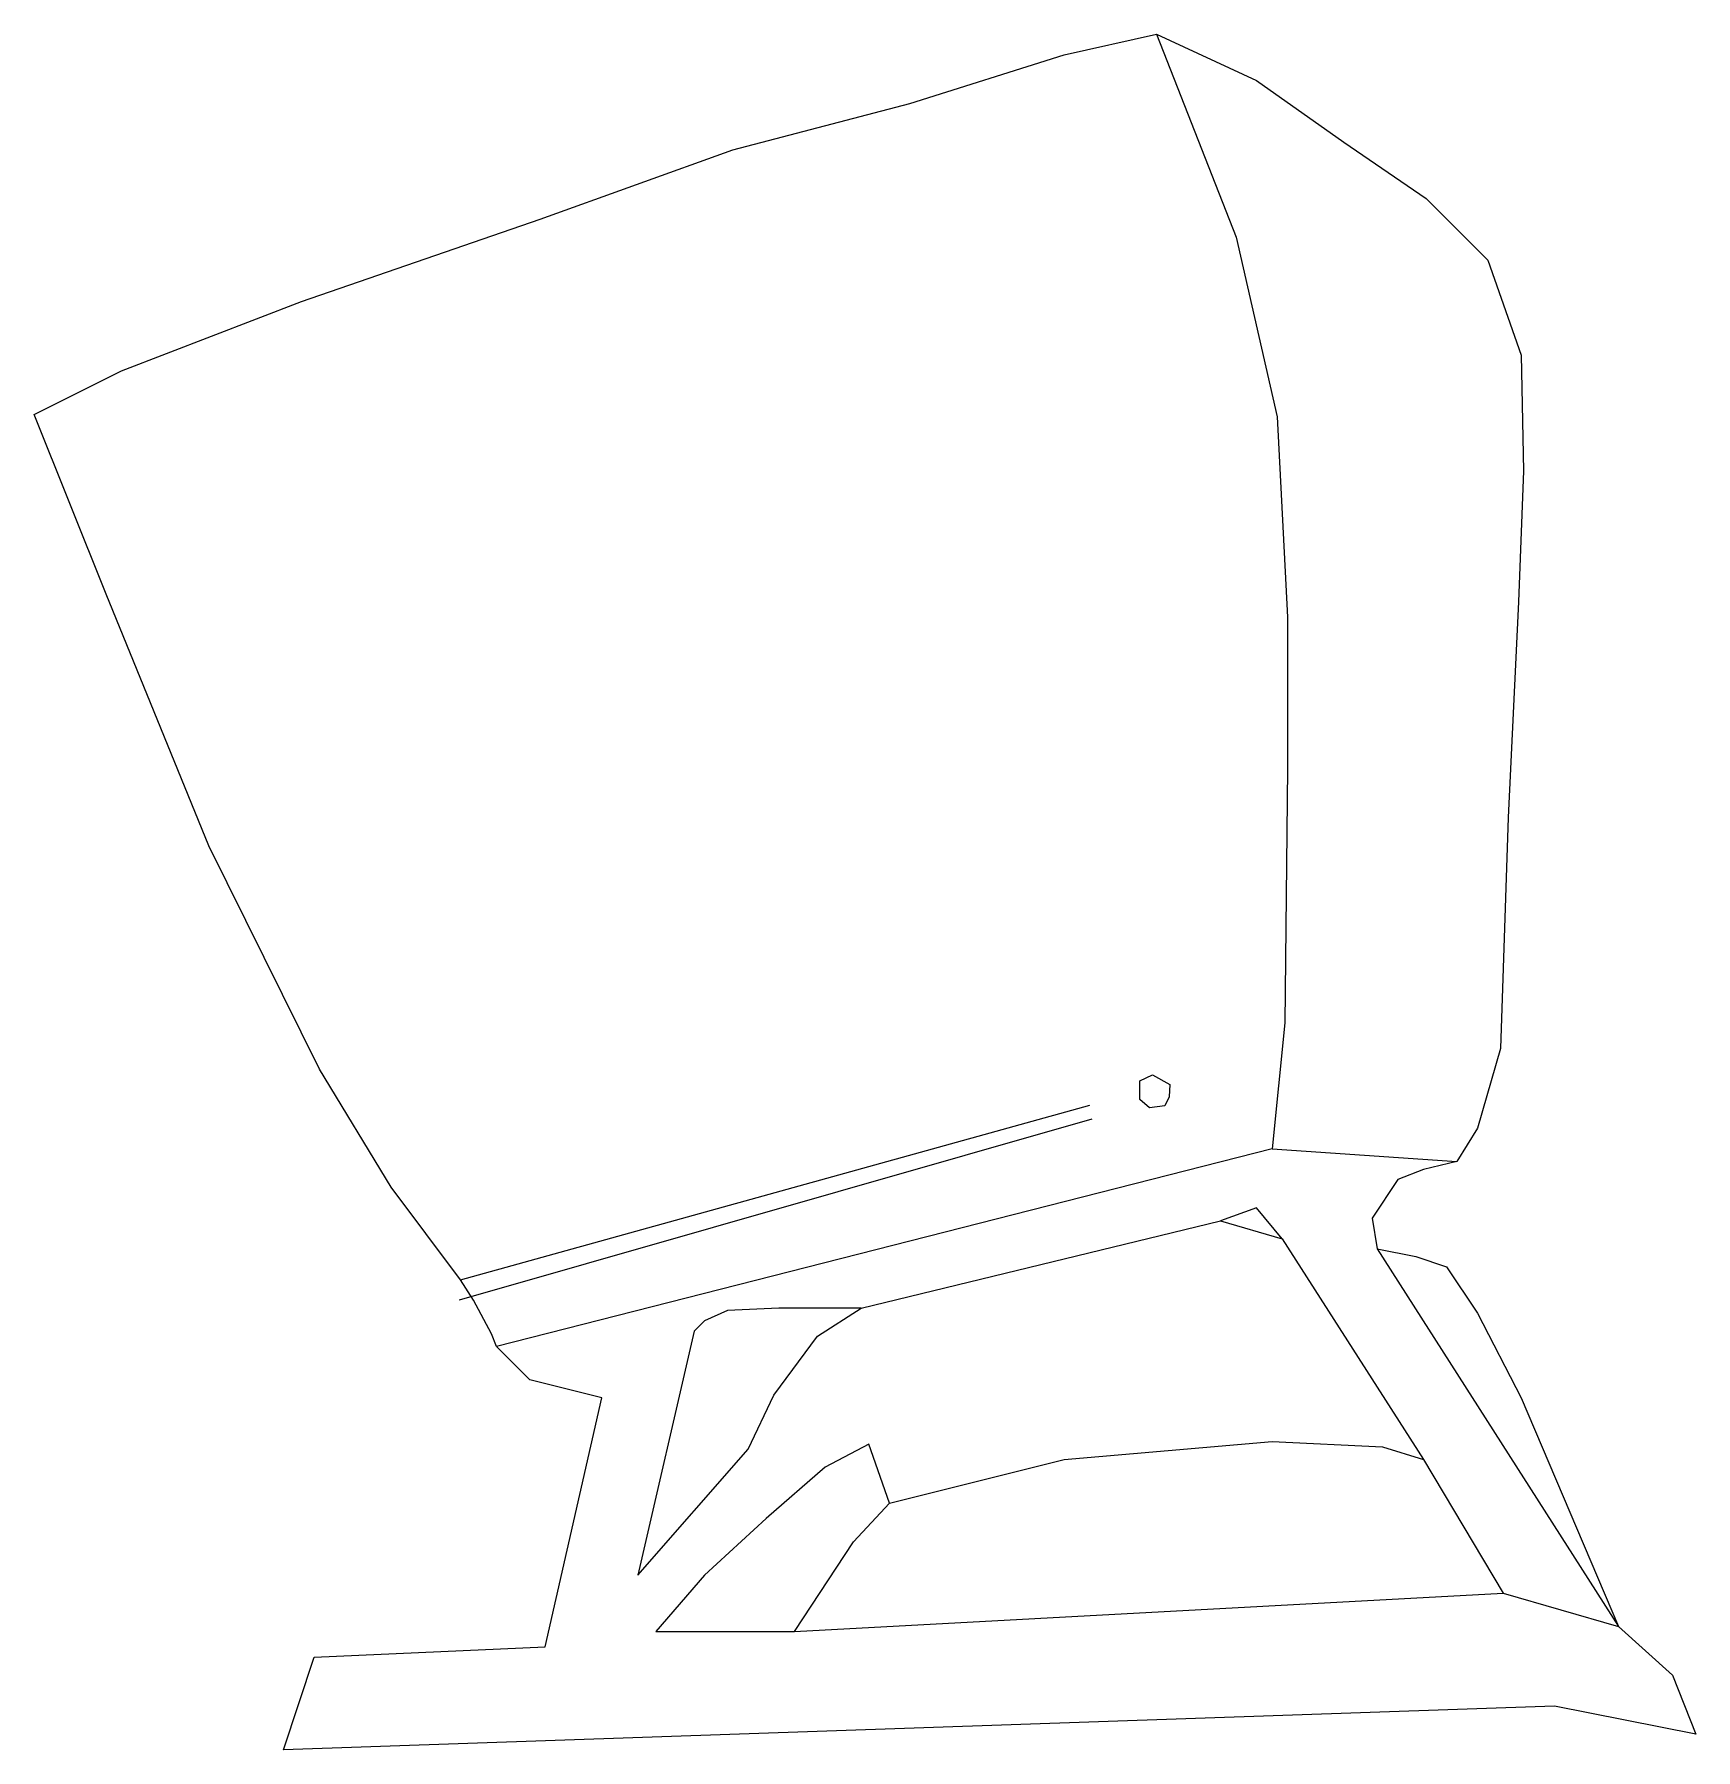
# Model space of a CAD drawing. Extents: x 0.01 to 2.41, y 0.01 to 2.49.
import ezdxf

# ---------------------------------------------------------------- set-up
doc = ezdxf.new("R2010")
doc.units = 0
doc.layers.add('Layer_1', color=7, linetype='CONTINUOUS')

msp = doc.modelspace()

# ---------------------------------------------------------------- linework, layer by layer
at = {"layer": 'Layer_1', "color": 7}
for p, q in [((1.49843, 2.46082), (1.632359, 2.490582)), ((1.632359, 2.490582), (1.777448, 2.423618)), ((1.632359, 2.490582), (1.747686, 2.196683)), ((1.275216, 2.390135), (1.49843, 2.46082)), ((1.777448, 2.423618), (1.903936, 2.334332)), ((1.018519, 2.323171), (1.275216, 2.390135)), ((0.739501, 2.222725), (1.018519, 2.323171)), ((1.903936, 2.334332), (2.022984, 2.252487)), ((2.022984, 2.252487), (2.112269, 2.163201)), ((0.393519, 2.103677), (0.739501, 2.222725)), ((1.747686, 2.196683), (1.80721, 1.936266)), ((2.112269, 2.163201), (2.160632, 2.025552)), ((0.133103, 2.003231), (0.393519, 2.103677)), ((2.160632, 2.025552), (2.164353, 1.858141)), ((0.006614, 1.939987), (0.133103, 2.003231)), ((0.110782, 1.67957), (0.006614, 1.939987)), ((1.80721, 1.936266), (1.822091, 1.646088)), ((2.164353, 1.858141), (2.156913, 1.668409)), ((0.259591, 1.314987), (0.110782, 1.67957)), ((2.156913, 1.668409), (2.142032, 1.355909)), ((1.822091, 1.646088), (1.822091, 1.426594)), ((1.822091, 1.426594), (1.81837, 1.05829)), ((2.142032, 1.355909), (2.130871, 1.021088)), ((0.419561, 0.991326), (0.259591, 1.314987)), ((1.81837, 1.05829), (1.799769, 0.875998)), ((2.130871, 1.021088), (2.097389, 0.90576)), ((0.523728, 0.820195), (0.419561, 0.991326)), ((1.608178, 0.974584), (1.626778, 0.982955)), ((1.608178, 0.947612), (1.608178, 0.974584)), ((1.626778, 0.982955), (1.65189, 0.969004)), ((1.622129, 0.935521), (1.608178, 0.947612)), ((1.650961, 0.951333), (1.644451, 0.938312)), ((1.65189, 0.969004), (1.650961, 0.951333)), ((0.624174, 0.686266), (1.535632, 0.939242)), ((1.644451, 0.938312), (1.622129, 0.935521)), ((1.538981, 0.91878), (0.621942, 0.656503)), ((2.097389, 0.90576), (2.067627, 0.857397)), ((1.799769, 0.875998), (0.676257, 0.58954)), ((1.799769, 0.875998), (2.067627, 0.857397)), ((2.019264, 0.846236), (1.982062, 0.831355)), ((2.067627, 0.857397), (2.019264, 0.846236)), ((2.067627, 0.857397), (2.067627, 0.857397)), ((0.624174, 0.686266), (0.523728, 0.820195)), ((1.982062, 0.831355), (1.944859, 0.775552)), ((1.204531, 0.645344), (1.725365, 0.771832)), ((1.777448, 0.790433), (1.725365, 0.771832)), ((1.725365, 0.771832), (1.81465, 0.74579)), ((1.81465, 0.74579), (1.777448, 0.790433)), ((1.944859, 0.775552), (1.952299, 0.730909)), ((1.81465, 0.74579), (2.019264, 0.425849)), ((1.952299, 0.730909), (2.008103, 0.719748)), ((1.952299, 0.730909), (2.302002, 0.184034)), ((2.008103, 0.719748), (2.052746, 0.704868)), ((2.052746, 0.704868), (2.097389, 0.637903)), ((0.642776, 0.656504), (0.624174, 0.686266)), ((0.621942, 0.656503), (0.621942, 0.656503)), ((0.621942, 0.656503), (0.621942, 0.656503)), ((0.668817, 0.608141), (0.642776, 0.656504)), ((0.977597, 0.626742), (0.962716, 0.611861)), ((1.011079, 0.641623), (0.977597, 0.626742)), ((1.085484, 0.645344), (1.011079, 0.641623)), ((1.204531, 0.645344), (1.085484, 0.645344)), ((1.141287, 0.604421), (1.204531, 0.645344)), ((2.097389, 0.637903), (2.160633, 0.515135)), ((0.676258, 0.58954), (0.668817, 0.608141)), ((0.962716, 0.611861), (0.880871, 0.258439)), ((1.078043, 0.518855), (1.141287, 0.604421)), ((0.724621, 0.541177), (0.676258, 0.58954)), ((0.828787, 0.515135), (0.724621, 0.541177)), ((0.746942, 0.154272), (0.828787, 0.515135)), ((1.040841, 0.440731), (1.078043, 0.518855)), ((2.160633, 0.515135), (2.302002, 0.184034)), ((1.215692, 0.448171), (1.152448, 0.414689)), ((1.245454, 0.362605), (1.215692, 0.448171)), ((1.49843, 0.425849), (1.799769, 0.451891)), ((1.799769, 0.451891), (1.95974, 0.444451)), ((0.880871, 0.258439), (1.040841, 0.440731)), ((1.245454, 0.362605), (1.49843, 0.425849)), ((1.95974, 0.444451), (2.019264, 0.425849)), ((2.019264, 0.425849), (2.134591, 0.232397)), ((1.152448, 0.414689), (1.066882, 0.340284)), ((1.193371, 0.306802), (1.245454, 0.362605)), ((1.066882, 0.340284), (0.977597, 0.258439)), ((1.107805, 0.176594), (1.193371, 0.306802)), ((0.977597, 0.258439), (0.906912, 0.176594)), ((1.107805, 0.176594), (2.134591, 0.232397)), ((2.134591, 0.232397), (2.134591, 0.232397)), ((2.134591, 0.232397), (2.134591, 0.232397)), ((2.134591, 0.232397), (2.134591, 0.232397)), ((2.134591, 0.232397), (2.302002, 0.184034)), ((0.906912, 0.176594), (1.107805, 0.176594)), ((2.302002, 0.184034), (2.380127, 0.113349)), ((0.412121, 0.139391), (0.746942, 0.154272)), ((0.367478, 0.005462), (0.412121, 0.139391)), ((2.380127, 0.113349), (2.413609, 0.027784)), ((2.208996, 0.068707), (0.367478, 0.005462)), ((2.413609, 0.027784), (2.208996, 0.068707))]:
    msp.add_line(p, q, dxfattribs=at)

doc.saveas('drawing.dxf')
